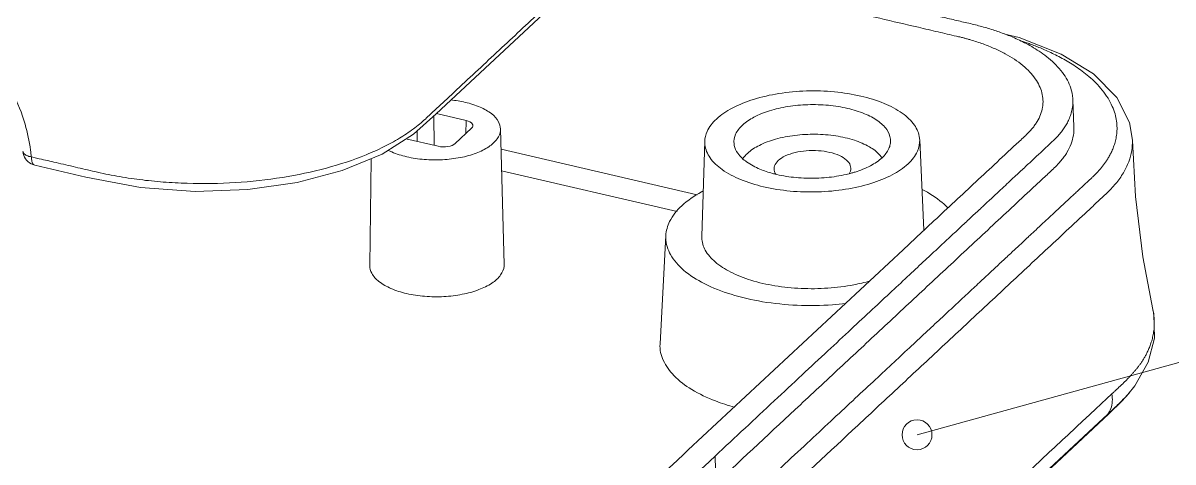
# Model space of a CAD drawing. Header units: millimetres. Extents: x 2243 to 2552, y 611 to 826.
# Drawn here: x 2412.88 to 2438.34, y 651.2 to 660.92 of the extents above; entities that cross this region are included whole.
import ezdxf

# ---------------------------------------------------------------- set-up
doc = ezdxf.new("R2010")
doc.units = ezdxf.units.MM
doc.layers.add('dim', color=82, linetype='Continuous', lineweight=9)
doc.layers.add('from', color=7, linetype='Continuous', lineweight=13)
doc.dimstyles.new('ISO', dxfattribs={"dimscale": 0.6, "dimtxt": 2.5, "dimasz": 2.5, "dimexe": 1.25, "dimexo": 0.625, "dimtad": 0, "dimdsep": 46, "dimtxsty": 'Standard', "dimblk": 'OPEN', "dimcen": 0, "dimclrd": 4, "dimclre": 4, "dimadec": 0, "dimazin": 0, "dimtfac": 1, "dimtofl": 0, "dimtmove": 0, "dimatfit": 3, "dimfxl": 0, "dimarcsym": 0})

# ---------------------------------------------------------------- blocks, each defined once
blk = doc.blocks.new('_Open')
at = {"color": 0, "linetype": 'ByBlock', "lineweight": -2}
for p, q in [((-1, 0.167), (0, 0)), ((-1, -0.167), (0, 0)), ((0, 0), (-1, 0))]:
    blk.add_line(p, q, dxfattribs=at)
blk = doc.blocks.new('*u38')
at = {"color": 7, "linetype": 'Continuous'}
for p, q in [((27.169, 57.052), (27.136, 57.934)), ((6.345, 56.454), (6.33, 57.414)), ((6.416, 57.492), (7.378, 57.268)), ((5.789, 56.584), (5.784, 56.919)), ((7.559, 57.009), (7.027, 56.512)), ((7.37, 56.832), (7.378, 57.268)), ((8.62, 52.58), (8.501, 56.993)), ((6.474, 56.424), (5.424, 56.669)), ((15.151, 56.588), (15.051, 53.499)), ((22.149, 56.638), (22.287, 53.693)), ((29.075, 56.618), (29.075, 56.615)), ((8.519, 56.329), (14.902, 54.842)), ((-6.773, 56.08), (-6.606, 56.041)), ((-6.606, 56.041), (-6.515, 56.02)), ((4.246, 52.549), (4.289, 56.02)), ((8.538, 55.628), (14.254, 54.297)), ((21.607, 53.059), (22.22, 53.63)), ((13.7, 49.992), (13.884, 53.521)), ((14.616, 46.543), (21.607, 53.059)), ((29.74, 51.112), (29.739, 51.114)), ((28.726, 48.132), (28.967, 48.396)), ((28.306, 47.718), (28.726, 48.132)), ((24.932, 44.572), (28.306, 47.718)), ((27.969, 47.427), (28.26, 47.698)), ((28.26, 47.698), (28.083, 47.51)), ((17.718, 37.872), (27.969, 47.427)), ((15.485, 46.341), (15.514, 45.453))]:
    blk.add_line(p, q, dxfattribs=at)
for points in [[(-6.66, 55.81), (-4.995, 55.422), (-3.215, 55.082), (-1.439, 54.954), (0.272, 55.016), (1.878, 55.245), (3.349, 55.631), (4.646, 56.167), (5.672, 56.817), (6.405, 57.481), (27.661, 77.291)], [(29.075, 56.618), (28.982, 57.202), (28.565, 58.017), (27.804, 58.779), (26.751, 59.426), (25.386, 59.961), (24.922, 60.076)], [(29.74, 51.112), (29.413, 52.829), (29.174, 54.793), (29.075, 56.615)], [(28.927, 48.35), (29.156, 48.631), (29.588, 49.395), (29.789, 50.176), (29.767, 50.97), (29.739, 51.114)]]:
    blk.add_lwpolyline(points, dxfattribs=at)
for centre, radius, start, end in [((-6.547, 56.297), 0.5, 185.1422, 242.2721), ((-12.135, 55.588), 5.384, 5.245, 7.5759), ((-6.545, 56.3), 0.504, 242.3387, 256.8341), ((18.412, 59.448), 4.046, 254.9129, 256.9217), ((18.833, 59.495), 4.092, 283.0342, 285.7379), ((27.738, 50.666), 2.05, 12.0275, 12.5555), ((27.78, 50.675), 2.008, 7.3896, 12.0425), ((25.389, 51.53), 4.756, 316.4153, 318.0471), ((26.147, 50.846), 3.735, 318.0764, 319.0207), ((24.403, 52.463), 6.114, 315.2196, 316.4524)]:
    blk.add_arc(centre, radius, start, end, dxfattribs=at)
for centre, ratio, start_param, end_param in [((7.192, 57.094), 0.469909, 5.810251, 7.380743), ((6.66, 56.598), 0.470141, -2.043451, -0.47296)]:
    blk.add_ellipse(centre, major_axis=(0.412, 0.003), ratio=ratio, start_param=start_param, end_param=end_param, dxfattribs=at)
for points, start_tangent, end_tangent in [([(-6.515, 56.02), (-5.967, 55.893), (-5.336, 55.746), (-4.704, 55.599), (-4.35, 55.521), (-3.987, 55.452), (-3.243, 55.339), (-2.477, 55.262), (-1.698, 55.22), (-0.129, 55.244), (1.403, 55.412), (2.839, 55.717), (4.125, 56.147), (4.695, 56.404), (5.21, 56.685), (5.664, 56.989), (5.867, 57.148), (6.054, 57.312), (6.397, 57.632), (6.741, 57.952), (7.428, 58.593), (8.115, 59.233), (8.802, 59.874), (10.177, 61.155), (11.551, 62.436), (12.926, 63.717), (14.3, 64.998), (16.865, 67.388)], (0.973932, -0.226839), (0.731534, 0.681805)), ([(27.136, 57.934), (27.123, 58.076), (27.067, 58.318), (26.958, 58.571), (26.795, 58.827), (26.584, 59.071), (26.346, 59.289), (26.099, 59.474), (25.855, 59.632), (25.619, 59.764), (25.395, 59.876), (25.183, 59.971), (24.982, 60.054), (24.784, 60.128), (24.586, 60.196), (24.383, 60.26), (24.174, 60.32), (23.961, 60.375), (23.743, 60.428), (23.524, 60.479), (23.297, 60.532), (23.064, 60.586), (22.824, 60.641), (22.571, 60.7), (22.296, 60.765), (21.991, 60.836), (21.651, 60.915), (21.277, 61.002), (20.867, 61.097), (20.419, 61.202), (19.918, 61.318), (19.355, 61.449), (18.723, 61.597), (18.022, 61.76), (17.251, 61.939), (16.407, 62.136), (15.481, 62.351), (14.465, 62.588), (13.349, 62.848), (12.401, 63.069)], (-0.036946, 0.999317), (-0.973942, 0.226795)), ([(26.163, 57.865), (26.162, 57.93), (26.127, 58.165), (26.043, 58.396), (25.911, 58.622), (25.732, 58.841), (25.509, 59.05), (24.936, 59.432), (24.592, 59.601), (24.214, 59.753), (24.014, 59.822), (23.804, 59.887), (23.698, 59.918), (23.598, 59.945), (23.486, 59.973), (23.347, 60.006), (22.746, 60.146), (22.106, 60.295), (20.847, 60.589), (19.584, 60.883), (18.321, 61.177), (15.797, 61.765), (13.272, 62.353), (11.96, 62.658)], (0.012807, 0.999918), (-0.973942, 0.226795)), ([(-12.67, 62.39), (-11.715, 62.076), (-10.649, 61.559), (-9.645, 60.886), (-8.742, 60.08), (-7.978, 59.168), (-7.382, 58.178), (-6.977, 57.144), (-6.797, 56.298)], (0.968481, -0.249087), (0.131751, -0.991283)), ([(25.408, 59.87), (25.537, 59.826), (25.675, 59.778), (25.824, 59.723), (25.987, 59.659), (26.166, 59.585), (26.362, 59.498), (26.573, 59.396), (26.787, 59.284), (27.001, 59.161), (27.218, 59.024), (27.437, 58.869), (27.659, 58.692), (27.878, 58.488), (28.089, 58.253), (28.279, 57.986), (28.417, 57.723), (28.507, 57.476), (28.556, 57.245), (28.573, 57.029), (28.563, 56.828), (28.532, 56.643), (28.487, 56.477), (28.431, 56.327), (28.37, 56.193), (28.305, 56.074), (28.238, 55.967), (28.172, 55.871), (28.107, 55.784), (28.041, 55.703), (27.974, 55.625), (27.903, 55.549), (27.827, 55.473), (27.748, 55.397), (27.668, 55.322), (27.586, 55.245), (27.492, 55.158), (27.388, 55.062), (27.276, 54.958), (27.156, 54.846), (27.026, 54.724), (26.885, 54.593), (26.732, 54.45), (26.563, 54.293), (26.375, 54.118), (26.162, 53.919), (25.927, 53.7), (25.675, 53.465), (25.404, 53.213), (25.111, 52.94), (24.794, 52.645), (24.454, 52.328), (24.091, 51.989), (23.701, 51.626), (23.282, 51.235), (22.829, 50.813), (22.34, 50.357), (21.812, 49.865), (21.243, 49.334), (20.629, 48.763), (19.968, 48.146), (19.255, 47.482), (18.487, 46.766), (17.658, 45.994), (16.766, 45.162)], (0.950385, -0.311077), (-0.731534, -0.681805)), ([(15.529, 57.309), (16.045, 57.666), (16.739, 57.95), (17.563, 58.14), (18.461, 58.224), (19.372, 58.196), (20.234, 58.058), (20.988, 57.82), (21.582, 57.497), (21.977, 57.112), (22.145, 56.691), (22.149, 56.639)], (0.731534, 0.681805), (0.039749, -0.99921)), ([(7.351, 57.854), (6.883, 57.932)], (-0.973942, 0.226795), (-0.994539, 0.104362)), ([(8.5, 56.992), (8.438, 57.219), (8.214, 57.477), (7.84, 57.695), (7.351, 57.854)], (-0.036969, 0.999316), (-0.973942, 0.226795)), ([(15.485, 46.341), (16.463, 47.253), (17.414, 48.139), (18.319, 48.983), (19.16, 49.767), (19.922, 50.477), (20.613, 51.121), (21.243, 51.708), (21.816, 52.242), (22.329, 52.72), (22.784, 53.144), (23.187, 53.52), (23.546, 53.855), (23.869, 54.156), (24.161, 54.428), (24.426, 54.674), (24.667, 54.899), (24.888, 55.106), (25.092, 55.296), (25.278, 55.469), (25.444, 55.623), (25.593, 55.762), (25.731, 55.891), (25.866, 56.017), (26.001, 56.143), (26.135, 56.268), (26.268, 56.391), (26.4, 56.514), (26.53, 56.638), (26.652, 56.763), (26.76, 56.892), (26.854, 57.021), (26.936, 57.155), (27.009, 57.299), (27.07, 57.462), (27.116, 57.645), (27.137, 57.85), (27.136, 57.934)], (0.731534, 0.681805), (-0.036946, 0.999317)), ([(21.189, 56.488), (21.196, 56.661), (21.074, 56.968), (20.786, 57.249), (20.353, 57.484), (19.804, 57.658), (19.176, 57.758), (18.512, 57.778), (17.858, 57.717), (17.258, 57.579), (16.752, 57.372), (16.376, 57.112)], (0.189197, 0.981939), (-0.731534, -0.681805)), ([(22.22, 53.63), (22.863, 54.229), (23.55, 54.87), (24.237, 55.51), (24.923, 56.15), (25.271, 56.474), (25.599, 56.78), (25.668, 56.847), (25.722, 56.901), (25.768, 56.952), (25.815, 57.006), (25.901, 57.118), (25.974, 57.231), (26.085, 57.461), (26.148, 57.695), (26.163, 57.865)], (0.731532, 0.681808), (0.012807, 0.999918)), ([(15.151, 56.587), (15.225, 56.902), (15.529, 57.309)], (0.039325, 0.999226), (0.731534, 0.681805)), ([(5.451, 56.083), (6.017, 55.996), (6.616, 55.987), (7.193, 56.058), (7.712, 56.204), (8.118, 56.41), (8.391, 56.663), (8.499, 56.938), (8.5, 56.992)], (0.973942, -0.226795), (-0.036969, 0.999316)), ([(27.169, 57.052), (27.152, 56.782), (27.076, 56.502), (26.944, 56.227), (26.856, 56.092), (26.753, 55.958), (26.698, 55.893), (26.64, 55.831), (26.576, 55.766), (26.501, 55.693), (26.168, 55.383), (25.821, 55.06), (25.135, 54.42), (24.448, 53.779), (23.761, 53.139), (22.386, 51.858), (21.012, 50.577), (19.638, 49.296), (18.263, 48.015), (15.514, 45.453)], (0.03677, -0.999324), (-0.731534, -0.681805)), ([(16.376, 57.112), (16.155, 56.815), (16.104, 56.503), (16.112, 56.452)], (-0.731534, -0.681805), (0.205239, -0.978712)), ([(21.771, 55.855), (21.255, 55.498), (20.561, 55.215), (19.737, 55.025), (18.839, 54.941), (17.928, 54.968), (17.066, 55.106), (16.313, 55.345), (15.718, 55.667), (15.323, 56.052), (15.155, 56.474), (15.151, 56.587)], (-0.731534, -0.681805), (0.039325, 0.999226)), ([(20.854, 56.133), (20.513, 56.405), (20.021, 56.62), (19.418, 56.761), (18.754, 56.815), (18.082, 56.779), (17.456, 56.655), (16.928, 56.455), (16.54, 56.193)], (-0.654765, 0.755832), (-0.731534, -0.681805)), ([(29.075, 56.615), (29.052, 56.288), (28.954, 55.921), (28.779, 55.56), (28.53, 55.209), (28.379, 55.038), (28.21, 54.87), (27.866, 54.55), (27.523, 54.23), (26.835, 53.589), (26.148, 52.949), (25.461, 52.308), (24.087, 51.027), (22.712, 49.746), (21.338, 48.465), (19.963, 47.184), (17.215, 44.622)], (0.021508, -0.999769), (-0.731534, -0.681805)), ([(22.149, 56.639), (22.075, 56.262), (21.771, 55.855)], (0.039749, -0.99921), (-0.731534, -0.681805)), ([(-6.773, 56.08), (-6.925, 56.123), (-7.02, 56.193), (-7.044, 56.252)], (-0.980896, 0.194535), (-0.122072, 0.992521)), ([(4.854, 56.292), (4.962, 56.241), (5.451, 56.083)], (0.892235, -0.451571), (0.973942, -0.226795)), ([(16.112, 56.452), (16.226, 56.196), (16.514, 55.916), (16.947, 55.681), (17.359, 55.541)], (0.205239, -0.978712), (0.965452, -0.260582)), ([(16.54, 56.193), (16.395, 56.027)], (-0.731534, -0.681805), (-0.561991, -0.827143)), ([(19.905, 55.714), (19.89, 55.801), (19.77, 55.972), (19.538, 56.121), (19.222, 56.227), (18.851, 56.281), (18.456, 56.278), (18.089, 56.22), (17.77, 56.109), (17.542, 55.959)], (-0.025107, 0.999685), (-0.731534, -0.681805)), ([(20.924, 56.053), (21.145, 56.349), (21.189, 56.488)], (0.731534, 0.681805), (0.189197, 0.981939)), ([(-6.66, 55.811), (-6.703, 55.835), (-6.754, 55.93), (-6.773, 56.08)], (-0.965622, 0.25995), (-0.055334, 0.998468)), ([(17.542, 55.959), (17.422, 55.784), (17.408, 55.696)], (-0.731534, -0.681805), (-0.010118, -0.999949)), ([(19.942, 55.556), (20.043, 55.586), (20.548, 55.792), (20.924, 56.053)], (0.962427, 0.27154), (0.731534, 0.681805)), ([(20.919, 56.049), (20.854, 56.133)], (-0.5614, 0.827545), (-0.654765, 0.755832)), ([(17.408, 55.696), (17.423, 55.599), (17.473, 55.503)], (-0.010118, -0.999949), (0.593041, -0.805172)), ([(17.496, 55.507), (18.124, 55.406), (18.788, 55.386), (19.442, 55.447), (19.755, 55.508)], (0.973993, -0.226577), (0.974165, 0.225838)), ([(19.85, 55.532), (19.891, 55.615), (19.905, 55.714)], (0.553384, 0.832926), (-0.025107, 0.999685)), ([(15.096, 54.971), (15.044, 54.942), (14.401, 54.488)], (-0.882225, -0.470828), (-0.731534, -0.681805)), ([(23.064, 54.418), (22.883, 54.591), (22.226, 55.023)], (-0.683343, 0.730097), (-0.889432, 0.457068)), ([(14.401, 54.488), (14.006, 53.975), (13.884, 53.521)], (-0.731534, -0.681805), (-0.055962, -0.998433)), ([(13.884, 53.521), (13.883, 53.435), (14.038, 52.898), (14.462, 52.396), (15.131, 51.957), (16.006, 51.608), (17.036, 51.368), (18.161, 51.251), (19.315, 51.265), (19.743, 51.304)], (-0.055962, -0.998433), (0.993641, 0.112598)), ([(15.051, 53.498), (15.051, 53.449), (15.168, 53.043), (15.489, 52.663), (15.995, 52.332), (16.656, 52.067), (17.435, 51.886), (18.285, 51.798), (19.159, 51.809), (20.003, 51.917), (20.532, 52.042)], (-0.035697, -0.999363), (0.961187, 0.275897)), ([(4.246, 52.549), (4.311, 52.293), (4.545, 52.025), (4.934, 51.798), (5.443, 51.633)], (-0.00312, -0.999995), (0.973942, -0.226795)), ([(5.443, 51.633), (6.032, 51.542), (6.656, 51.534), (7.257, 51.607), (7.798, 51.759), (8.222, 51.973), (8.505, 52.238), (8.618, 52.524), (8.62, 52.58)], (0.973942, -0.226795), (-0.036963, 0.999317)), ([(28.404, 48.367), (28.485, 48.442), (28.565, 48.517), (28.646, 48.593), (28.727, 48.669), (28.808, 48.747), (28.887, 48.826), (28.965, 48.906), (29.04, 48.985), (29.109, 49.061), (29.173, 49.137), (29.237, 49.215), (29.299, 49.297), (29.359, 49.382), (29.417, 49.47), (29.473, 49.564), (29.53, 49.668), (29.585, 49.783), (29.639, 49.912), (29.689, 50.054), (29.732, 50.21), (29.765, 50.38), (29.784, 50.567), (29.785, 50.771), (29.771, 50.933)], (0.730614, 0.682791), (-0.128509, 0.991708)), ([(13.7, 49.992), (13.699, 49.983), (13.801, 49.46), (14.149, 48.961), (14.725, 48.513), (15.5, 48.138), (16.12, 47.934)], (-0.051181, -0.998689), (0.963695, -0.267005)), ([(27.805, 47.808), (28.171, 48.149), (28.404, 48.367)], (0.731708, 0.681618), (0.731866, 0.681448)), ([(28.26, 47.698), (28.371, 47.891), (28.42, 48.119), (28.404, 48.367)], (0.634523, 0.772904), (-0.18832, 0.982108)), ([(28.26, 47.698), (28.34, 47.773), (28.421, 47.848), (28.502, 47.923), (28.582, 47.999), (28.663, 48.077), (28.743, 48.156)], (0.730898, 0.682486), (0.704042, 0.710158)), ([(17.862, 38.542), (20.611, 41.104), (21.986, 42.385), (23.36, 43.666), (24.734, 44.947), (26.109, 46.228), (26.796, 46.868), (27.483, 47.508), (27.805, 47.808)], (0.731534, 0.681805), (0.731708, 0.681618)), ([(14.616, 46.543), (11.867, 43.982), (10.493, 42.701), (9.119, 41.42), (7.744, 40.139), (6.37, 38.858), (5.683, 38.217), (4.995, 37.577), (4.309, 36.937), (3.961, 36.613), (3.634, 36.307), (3.56, 36.241), (3.499, 36.189), (3.44, 36.141), (3.374, 36.091), (3.233, 35.992), (3.083, 35.896), (2.756, 35.717), (2.392, 35.553), (1.573, 35.279), (0.657, 35.085), (-0.319, 34.978), (-1.318, 34.963), (-1.815, 34.989), (-2.302, 35.039), (-2.542, 35.072), (-2.78, 35.111), (-2.895, 35.132), (-3.002, 35.153), (-3.117, 35.178), (-3.258, 35.21), (-3.859, 35.35), (-4.499, 35.499), (-4.904, 35.593)], (-0.731535, -0.681804), (-0.973812, 0.227357)), ([(15.485, 46.341), (12.736, 43.779), (11.361, 42.498), (9.987, 41.217), (8.613, 39.936), (7.238, 38.655), (6.551, 38.015), (5.864, 37.374), (5.178, 36.735), (4.831, 36.411), (4.498, 36.101), (4.418, 36.03), (4.346, 35.967), (4.273, 35.908), (4.195, 35.849), (4.027, 35.731), (3.849, 35.618), (3.459, 35.404), (3.026, 35.209), (2.05, 34.883), (1.865, 34.835)], (-0.731534, -0.681805), (-0.970362, -0.241655))]:
    blk.add_spline(points, degree=3, dxfattribs=dict(at, start_tangent=start_tangent, end_tangent=end_tangent))
at = {"layer": 'dim'}
blk.add_leader([(22.061, 47.036), (45.245, 53.439)], dimstyle='ISO', override={"dimscale": 1, "dimasz": 1.95, "dimexo": 0.125, "dimadec": 2, "dimazin": 2, "dimldrblk": 'Small'}, dxfattribs=at)

msp = doc.modelspace()

# ---------------------------------------------------------------- block references
at = {"layer": 'from', "xscale": 0.68, "yscale": 0.68, "zscale": 0.68}
msp.add_blockref('*u38', (2417.67, 619.821), dxfattribs=at)

doc.saveas('drawing.dxf')
